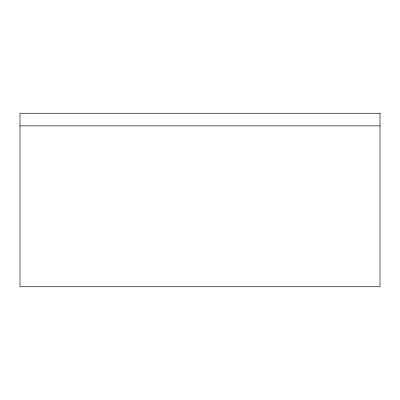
<?xml version="1.0" encoding="UTF-8"?>
<svg xmlns="http://www.w3.org/2000/svg" width="400" height="400" viewBox="0 0 400 400"><rect width="100%" height="100%" fill="white"/><g stroke="black" fill="none" stroke-linecap="round" stroke-linejoin="round"><path stroke-width="0.6" d="M20 125.88L380 125.88M380 113.255L20 113.255L20 286.745L380 286.745L380 113.255"/></g></svg>
